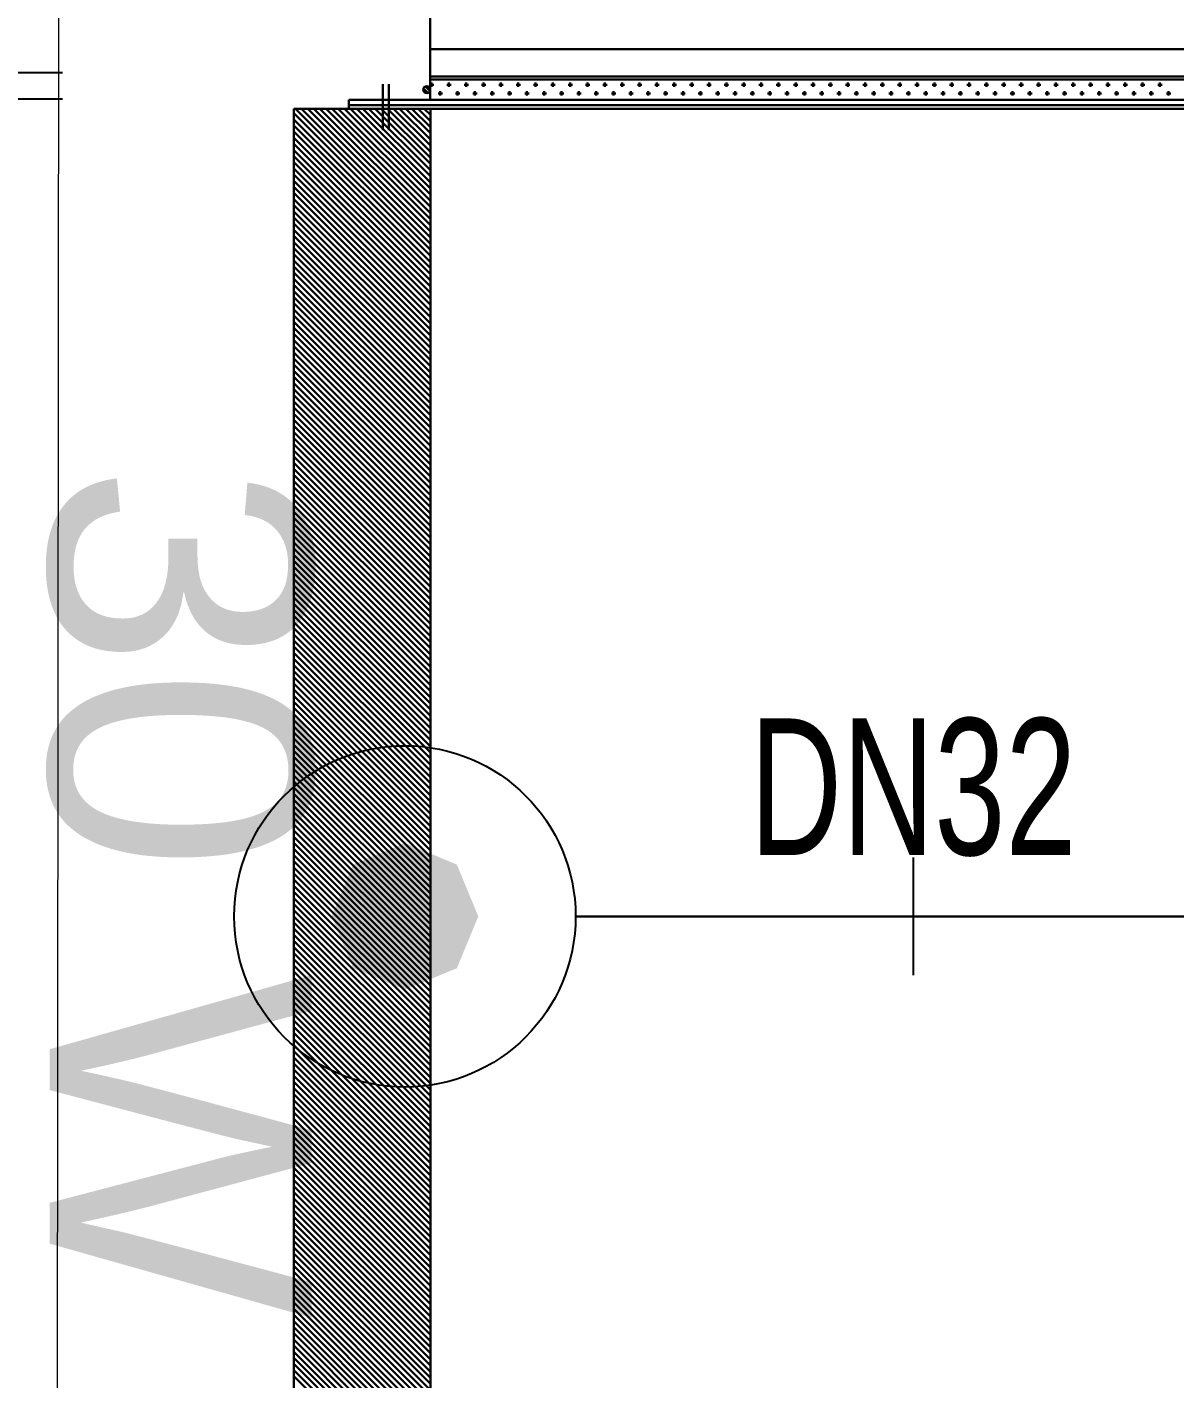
# Model space of a CAD drawing. Header units: millimetres. Extents: x -379292 to 1221486, y 92049 to 447512.
# Drawn here: x -157332 to -156491, y 212262 to 213252 of the extents above; entities that cross this region are included whole.
import ezdxf
from ezdxf.enums import TextEntityAlignment as Align

# ---------------------------------------------------------------- set-up
doc = ezdxf.new("R2010")
doc.units = ezdxf.units.MM
for name, color, linetype in [('-M-YNGN-BORUID', 7, 'Continuous'), ('-M-YNGN-BORUUZUN', 7, 'Continuous'), ('-M-YNGN-BORUYUK', 7, 'Continuous'), ('-M-YNGN-SPR-YUK', 7, 'Continuous'), ('-M-YNGN-ZON4-CAP-', 7, 'Continuous'), ('-M-YNGN-ZON4-SPR-', 7, 'Continuous'), ('08_LAMP', 4, 'Continuous')]:
    doc.layers.add(name, color=color, linetype=linetype)
doc.layers.add('-M-YNGN-SPR-CAPCIZGI', color=188, linetype='Continuous', plot=False)
for name, color, linetype, lineweight in [('-M-YNGN-ZON4', 3, 'SP', 30), ('_Systemair Ventilation Equipments', 7, 'Continuous', 30), ('Aironn-DEF', 7, 'Continuous', 0)]:
    doc.layers.add(name, color=color, linetype=linetype, lineweight=lineweight)
doc.styles.add('CIZGI', font='tahoma.ttf', dxfattribs={"width": 0.8, "oblique": 20})
doc.styles.add('HCAD', font='HCAD.SHX', dxfattribs={"width": 0.8, "height": 0.2})
doc.styles.add('PIPESIZE', font='hcad.shx', dxfattribs={"width": 0.8})
doc.styles.add('SPR-NOT', font='romans.shx')
doc.styles.add('YAZI-2', font='arial.ttf', dxfattribs={"height": 2})
doc.linetypes.add('SP', pattern='A,2,-0.1,["SP",CIZGI,S=0.14,R=0.2,X=0,Y=-0.07],-0.255', length=2.355)

# ---------------------------------------------------------------- blocks, each defined once
blk = doc.blocks.new('RSA 1250')
at = {"layer": '_Systemair Ventilation Equipments', "color": 8}
for p, q in [((12228.559, 3752.734), (12103.559, 3752.734)), ((12103.559, 3752.734), (12103.559, 3607.734)), ((12103.559, 3752.734), (12103.559, 3742.734)), ((12113.893, 3742.734), (12103.893, 3752.734)), ((12114.342, 3742.734), (12104.342, 3752.734)), ((12114.791, 3742.734), (12104.791, 3752.734)), ((12115.24, 3742.734), (12105.24, 3752.734)), ((12115.689, 3742.734), (12105.689, 3752.734)), ((12116.138, 3742.734), (12106.138, 3752.734)), ((12116.587, 3742.734), (12106.587, 3752.734)), ((12117.036, 3742.734), (12107.036, 3752.734)), ((12117.485, 3742.734), (12107.485, 3752.734)), ((12117.934, 3742.734), (12107.934, 3752.734)), ((12118.383, 3742.734), (12108.383, 3752.734)), ((12118.832, 3742.734), (12108.832, 3752.734)), ((12119.281, 3742.734), (12109.281, 3752.734)), ((12119.73, 3742.734), (12109.73, 3752.734)), ((12120.179, 3742.734), (12110.179, 3752.734)), ((12120.628, 3742.734), (12110.628, 3752.734)), ((12121.077, 3742.734), (12111.077, 3752.734)), ((12121.526, 3742.734), (12111.526, 3752.734)), ((12121.975, 3742.734), (12111.975, 3752.734)), ((12122.424, 3742.734), (12112.424, 3752.734)), ((12122.873, 3742.734), (12112.873, 3752.734)), ((12123.322, 3742.734), (12113.322, 3752.734)), ((12123.771, 3742.734), (12113.771, 3752.734)), ((12124.22, 3742.734), (12114.22, 3752.734)), ((12124.669, 3742.734), (12114.669, 3752.734)), ((12125.118, 3742.734), (12115.118, 3752.734)), ((12125.567, 3742.734), (12115.567, 3752.734)), ((12126.016, 3742.734), (12116.016, 3752.734)), ((12126.465, 3742.734), (12116.465, 3752.734)), ((12126.914, 3742.734), (12116.914, 3752.734)), ((12127.363, 3742.734), (12117.363, 3752.734)), ((12127.812, 3742.734), (12117.812, 3752.734)), ((12128.261, 3742.734), (12118.261, 3752.734)), ((12128.71, 3742.734), (12118.71, 3752.734)), ((12129.159, 3742.734), (12119.159, 3752.734)), ((12129.608, 3742.734), (12119.608, 3752.734)), ((12130.057, 3742.734), (12120.057, 3752.734)), ((12130.506, 3742.734), (12120.506, 3752.734)), ((12130.955, 3742.734), (12120.955, 3752.734)), ((12131.404, 3742.734), (12121.404, 3752.734)), ((12131.853, 3742.734), (12121.853, 3752.734)), ((12132.302, 3742.734), (12122.302, 3752.734)), ((12132.751, 3742.734), (12122.751, 3752.734)), ((12133.2, 3742.734), (12123.2, 3752.734)), ((12133.649, 3742.734), (12123.649, 3752.734)), ((12134.099, 3742.734), (12124.099, 3752.734)), ((12134.548, 3742.734), (12124.548, 3752.734)), ((12134.997, 3742.734), (12124.997, 3752.734)), ((12135.446, 3742.734), (12125.446, 3752.734)), ((12135.895, 3742.734), (12125.895, 3752.734)), ((12136.344, 3742.734), (12126.344, 3752.734)), ((12136.793, 3742.734), (12126.793, 3752.734)), ((12137.242, 3742.734), (12127.242, 3752.734)), ((12137.691, 3742.734), (12127.691, 3752.734)), ((12138.14, 3742.734), (12128.14, 3752.734)), ((12138.589, 3742.734), (12128.589, 3752.734)), ((12139.038, 3742.734), (12129.038, 3752.734)), ((12139.487, 3742.734), (12129.487, 3752.734)), ((12139.936, 3742.734), (12129.936, 3752.734)), ((12140.385, 3742.734), (12130.385, 3752.734)), ((12140.834, 3742.734), (12130.834, 3752.734)), ((12141.283, 3742.734), (12131.283, 3752.734)), ((12141.732, 3742.734), (12131.732, 3752.734)), ((12142.181, 3742.734), (12132.181, 3752.734)), ((12142.63, 3742.734), (12132.63, 3752.734)), ((12143.079, 3742.734), (12133.079, 3752.734)), ((12143.528, 3742.734), (12133.528, 3752.734)), ((12143.977, 3742.734), (12133.977, 3752.734)), ((12144.426, 3742.734), (12134.426, 3752.734)), ((12144.875, 3742.734), (12134.875, 3752.734)), ((12145.324, 3742.734), (12135.324, 3752.734)), ((12145.773, 3742.734), (12135.773, 3752.734)), ((12146.222, 3742.734), (12136.222, 3752.734)), ((12146.671, 3742.734), (12136.671, 3752.734)), ((12147.12, 3742.734), (12137.12, 3752.734)), ((12147.569, 3742.734), (12137.569, 3752.734)), ((12148.018, 3742.734), (12138.018, 3752.734)), ((12148.467, 3742.734), (12138.467, 3752.734)), ((12148.916, 3742.734), (12138.916, 3752.734)), ((12149.365, 3742.734), (12139.365, 3752.734)), ((12149.814, 3742.734), (12139.814, 3752.734)), ((12150.263, 3742.734), (12140.263, 3752.734)), ((12150.712, 3742.734), (12140.712, 3752.734)), ((12151.161, 3742.734), (12141.161, 3752.734)), ((12151.61, 3742.734), (12141.61, 3752.734)), ((12152.059, 3742.734), (12142.059, 3752.734)), ((12152.508, 3742.734), (12142.508, 3752.734)), ((12152.957, 3742.734), (12142.957, 3752.734)), ((12153.406, 3742.734), (12143.406, 3752.734)), ((12153.855, 3742.734), (12143.855, 3752.734)), ((12154.304, 3742.734), (12144.304, 3752.734)), ((12154.753, 3742.734), (12144.753, 3752.734)), ((12155.202, 3742.734), (12145.202, 3752.734)), ((12155.651, 3742.734), (12145.651, 3752.734)), ((12156.1, 3742.734), (12146.1, 3752.734)), ((12156.549, 3742.734), (12146.549, 3752.734)), ((12156.998, 3742.734), (12146.998, 3752.734)), ((12157.447, 3742.734), (12147.447, 3752.734)), ((12157.896, 3742.734), (12147.896, 3752.734)), ((12158.345, 3742.734), (12148.345, 3752.734)), ((12158.794, 3742.734), (12148.794, 3752.734)), ((12159.243, 3742.734), (12149.243, 3752.734)), ((12159.692, 3742.734), (12149.692, 3752.734)), ((12160.141, 3742.734), (12150.141, 3752.734)), ((12160.59, 3742.734), (12150.59, 3752.734)), ((12161.039, 3742.734), (12151.039, 3752.734)), ((12161.488, 3742.734), (12151.488, 3752.734)), ((12161.937, 3742.734), (12151.937, 3752.734)), ((12162.386, 3742.734), (12152.386, 3752.734)), ((12162.835, 3742.734), (12152.835, 3752.734)), ((12163.284, 3742.734), (12153.284, 3752.734)), ((12163.733, 3742.734), (12153.733, 3752.734)), ((12164.182, 3742.734), (12154.182, 3752.734)), ((12164.631, 3742.734), (12154.631, 3752.734)), ((12165.08, 3742.734), (12155.08, 3752.734)), ((12165.529, 3742.734), (12155.529, 3752.734)), ((12165.978, 3742.734), (12155.978, 3752.734)), ((12166.427, 3742.734), (12156.427, 3752.734)), ((12166.876, 3742.734), (12156.876, 3752.734)), ((12167.325, 3742.734), (12157.325, 3752.734)), ((12167.774, 3742.734), (12157.774, 3752.734)), ((12168.223, 3742.734), (12158.223, 3752.734)), ((12168.672, 3742.734), (12158.672, 3752.734)), ((12169.121, 3742.734), (12159.121, 3752.734)), ((12169.571, 3742.734), (12159.571, 3752.734)), ((12170.02, 3742.734), (12160.02, 3752.734)), ((12170.469, 3742.734), (12160.469, 3752.734)), ((12170.918, 3742.734), (12160.918, 3752.734)), ((12171.367, 3742.734), (12161.367, 3752.734)), ((12171.816, 3742.734), (12161.816, 3752.734)), ((12172.265, 3742.734), (12162.265, 3752.734)), ((12172.714, 3742.734), (12162.714, 3752.734)), ((12173.163, 3742.734), (12163.163, 3752.734)), ((12173.612, 3742.734), (12163.612, 3752.734)), ((12174.061, 3742.734), (12164.061, 3752.734)), ((12174.51, 3742.734), (12164.51, 3752.734)), ((12174.959, 3742.734), (12164.959, 3752.734)), ((12175.408, 3742.734), (12165.408, 3752.734)), ((12175.857, 3742.734), (12165.857, 3752.734)), ((12176.306, 3742.734), (12166.306, 3752.734)), ((12176.755, 3742.734), (12166.755, 3752.734)), ((12177.204, 3742.734), (12167.204, 3752.734)), ((12177.653, 3742.734), (12167.653, 3752.734)), ((12178.102, 3742.734), (12168.102, 3752.734)), ((12178.551, 3742.734), (12168.551, 3752.734)), ((12179, 3742.734), (12169, 3752.734)), ((12179.449, 3742.734), (12169.449, 3752.734)), ((12179.898, 3742.734), (12169.898, 3752.734)), ((12180.347, 3742.734), (12170.347, 3752.734)), ((12180.796, 3742.734), (12170.796, 3752.734)), ((12181.245, 3742.734), (12171.245, 3752.734)), ((12181.694, 3742.734), (12171.694, 3752.734)), ((12182.143, 3742.734), (12172.143, 3752.734)), ((12182.592, 3742.734), (12172.592, 3752.734)), ((12183.041, 3742.734), (12173.041, 3752.734)), ((12183.49, 3742.734), (12173.49, 3752.734)), ((12183.939, 3742.734), (12173.939, 3752.734)), ((12184.388, 3742.734), (12174.388, 3752.734)), ((12184.837, 3742.734), (12174.837, 3752.734)), ((12185.286, 3742.734), (12175.286, 3752.734)), ((12185.735, 3742.734), (12175.735, 3752.734)), ((12186.184, 3742.734), (12176.184, 3752.734)), ((12186.633, 3742.734), (12176.633, 3752.734)), ((12187.082, 3742.734), (12177.082, 3752.734)), ((12187.531, 3742.734), (12177.531, 3752.734)), ((12187.98, 3742.734), (12177.98, 3752.734)), ((12188.429, 3742.734), (12178.429, 3752.734)), ((12188.878, 3742.734), (12178.878, 3752.734)), ((12189.327, 3742.734), (12179.327, 3752.734)), ((12189.776, 3742.734), (12179.776, 3752.734)), ((12190.225, 3742.734), (12180.225, 3752.734)), ((12190.674, 3742.734), (12180.674, 3752.734)), ((12191.123, 3742.734), (12181.123, 3752.734)), ((12191.572, 3742.734), (12181.572, 3752.734)), ((12192.021, 3742.734), (12182.021, 3752.734)), ((12192.47, 3742.734), (12182.47, 3752.734)), ((12192.919, 3742.734), (12182.919, 3752.734)), ((12193.368, 3742.734), (12183.368, 3752.734)), ((12193.817, 3742.734), (12183.817, 3752.734)), ((12194.266, 3742.734), (12184.266, 3752.734)), ((12194.715, 3742.734), (12184.715, 3752.734)), ((12195.164, 3742.734), (12185.164, 3752.734)), ((12195.613, 3742.734), (12185.613, 3752.734)), ((12196.062, 3742.734), (12186.062, 3752.734)), ((12196.511, 3742.734), (12186.511, 3752.734)), ((12196.96, 3742.734), (12186.96, 3752.734)), ((12197.409, 3742.734), (12187.409, 3752.734)), ((12197.858, 3742.734), (12187.858, 3752.734)), ((12198.307, 3742.734), (12188.307, 3752.734)), ((12198.756, 3742.734), (12188.756, 3752.734)), ((12199.205, 3742.734), (12189.205, 3752.734)), ((12199.654, 3742.734), (12189.654, 3752.734)), ((12200.103, 3742.734), (12190.103, 3752.734)), ((12200.552, 3742.734), (12190.552, 3752.734)), ((12201.001, 3742.734), (12191.001, 3752.734)), ((12201.45, 3742.734), (12191.45, 3752.734)), ((12201.899, 3742.734), (12191.899, 3752.734)), ((12202.348, 3742.734), (12192.348, 3752.734)), ((12202.797, 3742.734), (12192.797, 3752.734)), ((12203.246, 3742.734), (12193.246, 3752.734)), ((12203.695, 3742.734), (12193.695, 3752.734)), ((12204.144, 3742.734), (12194.144, 3752.734)), ((12204.594, 3742.734), (12194.594, 3752.734)), ((12205.043, 3742.734), (12195.043, 3752.734)), ((12205.492, 3742.734), (12195.492, 3752.734)), ((12205.941, 3742.734), (12195.941, 3752.734)), ((12206.39, 3742.734), (12196.39, 3752.734)), ((12113.444, 3742.734), (12103.559, 3752.619)), ((12112.995, 3742.734), (12103.559, 3752.169)), ((12112.546, 3742.734), (12103.559, 3751.72)), ((12112.097, 3742.734), (12103.559, 3751.271)), ((12111.648, 3742.734), (12103.559, 3750.822)), ((12111.199, 3742.734), (12103.559, 3750.373)), ((12110.75, 3742.734), (12103.559, 3749.924)), ((12110.301, 3742.734), (12103.559, 3749.475)), ((12109.852, 3742.734), (12103.559, 3749.026)), ((12109.403, 3742.734), (12103.559, 3748.577)), ((12108.954, 3742.734), (12103.559, 3748.128)), ((12108.505, 3742.734), (12103.559, 3747.679)), ((12108.056, 3742.734), (12103.559, 3747.23)), ((12107.607, 3742.734), (12103.559, 3746.781)), ((12107.158, 3742.734), (12103.559, 3746.332)), ((12106.709, 3742.734), (12103.559, 3745.883)), ((12106.26, 3742.734), (12103.559, 3745.434)), ((12105.811, 3742.734), (12103.559, 3744.985)), ((12105.362, 3742.734), (12103.559, 3744.536)), ((12104.913, 3742.734), (12103.559, 3744.087)), ((12104.464, 3742.734), (12103.559, 3743.638)), ((12104.015, 3742.734), (12103.559, 3743.189)), ((12103.566, 3742.734), (12103.559, 3742.74)), ((12103.559, 3742.734), (12228.559, 3742.734))]:
    blk.add_line(p, q, dxfattribs=at)
blk = doc.blocks.new('EVH 1250')
at = {"layer": '_Systemair Ventilation Equipments', "color": 8}
for p, q in [((12321.979, 3611.709), (12321.979, 3748.709)), ((12321.979, 3748.709), (12322.629, 3748.709)), ((12322.379, 3748.709), (12322.379, 3611.709)), ((12322.629, 3748.709), (12322.629, 3611.709)), ((12324.204, 3746.209), (12320.835, 3746.209)), ((12324.204, 3745.771), (12320.835, 3745.771)), ((12320.997, 3743.093), (12321.321, 3742.769)), ((12321.138, 3743.235), (12321.462, 3742.91)), ((12321.979, 3742.752), (12307.879, 3742.752)), ((12318.279, 3617.752), (12318.279, 3742.752)), ((12320.279, 3617.752), (12320.279, 3742.752)), ((12320.479, 3617.752), (12320.479, 3742.752)), ((12321.979, 3742.752), (12320.529, 3742.752)), ((12320.712, 3742.648), (12321.03, 3742.648)), ((12320.871, 3742.489), (12320.871, 3742.752)), ((12321.347, 3742.013), (12321.665, 3742.013)), ((12321.506, 3741.854), (12321.506, 3742.172)), ((12320.712, 3741.378), (12321.03, 3741.378)), ((12320.871, 3741.219), (12320.871, 3741.537)), ((12321.506, 3740.584), (12321.506, 3740.902)), ((12320.712, 3740.108), (12321.03, 3740.108)), ((12320.871, 3739.949), (12320.871, 3740.267)), ((12321.347, 3740.743), (12321.665, 3740.743)), ((12320.712, 3738.838), (12321.03, 3738.838)), ((12320.871, 3738.679), (12320.871, 3738.997)), ((12321.347, 3739.473), (12321.665, 3739.473)), ((12321.506, 3739.314), (12321.506, 3739.632)), ((12321.347, 3738.203), (12321.665, 3738.203)), ((12321.506, 3738.044), (12321.506, 3738.362)), ((12320.712, 3737.568), (12321.03, 3737.568)), ((12320.871, 3737.409), (12320.871, 3737.727)), ((12321.347, 3736.933), (12321.665, 3736.933)), ((12321.506, 3736.774), (12321.506, 3737.092)), ((12320.712, 3736.298), (12321.03, 3736.298)), ((12320.871, 3736.139), (12320.871, 3736.457)), ((12320.712, 3735.028), (12321.03, 3735.028)), ((12320.871, 3734.869), (12320.871, 3735.187)), ((12321.347, 3735.663), (12321.665, 3735.663)), ((12321.506, 3735.504), (12321.506, 3735.822)), ((12320.871, 3733.599), (12320.871, 3733.917)), ((12321.347, 3734.393), (12321.665, 3734.393)), ((12321.506, 3734.234), (12321.506, 3734.552)), ((12320.712, 3733.758), (12321.03, 3733.758)), ((12321.347, 3733.123), (12321.665, 3733.123)), ((12321.506, 3732.964), (12321.506, 3733.282)), ((12320.712, 3732.488), (12321.03, 3732.488)), ((12320.871, 3732.329), (12320.871, 3732.647)), ((12321.506, 3731.694), (12321.506, 3732.012)), ((12321.982, 3732.488), (12321.983, 3732.488)), ((12320.712, 3731.218), (12321.03, 3731.218)), ((12320.871, 3731.059), (12320.871, 3731.377)), ((12321.347, 3731.853), (12321.665, 3731.853)), ((12321.982, 3731.218), (12321.983, 3731.218)), ((12320.712, 3729.948), (12321.03, 3729.948)), ((12320.871, 3729.789), (12320.871, 3730.107)), ((12321.347, 3730.583), (12321.665, 3730.583)), ((12321.506, 3730.424), (12321.506, 3730.742)), ((12321.982, 3729.948), (12321.984, 3729.948)), ((12321.347, 3729.313), (12321.665, 3729.313)), ((12321.506, 3729.154), (12321.506, 3729.472)), ((12320.712, 3728.678), (12321.03, 3728.678)), ((12320.871, 3728.519), (12320.871, 3728.837)), ((12321.347, 3728.043), (12321.665, 3728.043)), ((12321.506, 3727.884), (12321.506, 3728.202)), ((12321.982, 3728.678), (12321.984, 3728.678)), ((12320.712, 3727.408), (12321.03, 3727.408)), ((12320.871, 3727.249), (12320.871, 3727.567)), ((12321.982, 3727.408), (12321.984, 3727.408)), ((12320.712, 3726.138), (12321.03, 3726.138)), ((12320.871, 3725.979), (12320.871, 3726.297)), ((12321.347, 3726.773), (12321.665, 3726.773)), ((12321.506, 3726.614), (12321.506, 3726.932)), ((12321.982, 3726.138), (12321.985, 3726.138)), ((12320.871, 3724.709), (12320.871, 3725.027)), ((12321.347, 3725.503), (12321.665, 3725.503)), ((12321.506, 3725.344), (12321.506, 3725.662)), ((12320.712, 3724.868), (12321.03, 3724.868)), ((12321.347, 3724.233), (12321.665, 3724.233)), ((12321.506, 3724.074), (12321.506, 3724.392)), ((12321.982, 3724.868), (12321.985, 3724.868)), ((12320.712, 3723.598), (12321.03, 3723.598)), ((12320.871, 3723.439), (12320.871, 3723.757)), ((12321.506, 3722.804), (12321.506, 3723.122)), ((12321.982, 3723.598), (12321.986, 3723.598)), ((12320.712, 3722.328), (12321.03, 3722.328)), ((12320.871, 3722.169), (12320.871, 3722.487)), ((12321.347, 3722.963), (12321.665, 3722.963)), ((12321.982, 3722.328), (12321.986, 3722.328)), ((12320.712, 3721.058), (12321.03, 3721.058)), ((12320.871, 3720.899), (12320.871, 3721.217)), ((12321.347, 3721.693), (12321.665, 3721.693)), ((12321.506, 3721.534), (12321.506, 3721.852)), ((12321.982, 3721.058), (12321.987, 3721.058)), ((12321.347, 3720.423), (12321.665, 3720.423)), ((12321.506, 3720.264), (12321.506, 3720.582)), ((12320.712, 3719.788), (12321.03, 3719.788)), ((12320.871, 3719.629), (12320.871, 3719.947)), ((12321.347, 3719.153), (12321.665, 3719.153)), ((12321.506, 3718.994), (12321.506, 3719.312)), ((12321.982, 3719.788), (12321.987, 3719.788)), ((12320.712, 3718.518), (12321.03, 3718.518)), ((12320.871, 3718.359), (12320.871, 3718.677)), ((12321.506, 3717.724), (12321.506, 3718.042)), ((12321.982, 3718.518), (12321.987, 3718.518)), ((12320.712, 3717.248), (12321.03, 3717.248)), ((12320.871, 3717.089), (12320.871, 3717.407)), ((12321.347, 3717.883), (12321.665, 3717.883)), ((12321.982, 3717.248), (12321.988, 3717.248)), ((12320.871, 3715.819), (12320.871, 3716.137)), ((12321.347, 3716.613), (12321.665, 3716.613)), ((12321.506, 3716.454), (12321.506, 3716.772)), ((12320.712, 3715.978), (12321.03, 3715.978)), ((12321.347, 3715.343), (12321.665, 3715.343)), ((12321.506, 3715.184), (12321.506, 3715.502)), ((12321.982, 3715.978), (12321.988, 3715.978)), ((12320.712, 3714.708), (12321.03, 3714.708)), ((12320.871, 3714.549), (12320.871, 3714.867)), ((12321.506, 3713.914), (12321.506, 3714.232)), ((12321.982, 3714.708), (12321.989, 3714.708)), ((12320.712, 3713.438), (12321.03, 3713.438)), ((12320.871, 3713.279), (12320.871, 3713.597)), ((12321.347, 3714.073), (12321.665, 3714.073)), ((12321.982, 3713.438), (12321.989, 3713.438)), ((12320.712, 3712.168), (12321.03, 3712.168)), ((12320.871, 3712.009), (12320.871, 3712.327)), ((12321.347, 3712.803), (12321.665, 3712.803)), ((12321.506, 3712.644), (12321.506, 3712.962)), ((12321.982, 3712.168), (12321.99, 3712.168)), ((12321.347, 3711.533), (12321.665, 3711.533)), ((12321.506, 3711.374), (12321.506, 3711.692)), ((12320.712, 3710.898), (12321.03, 3710.898)), ((12320.871, 3710.739), (12320.871, 3711.057)), ((12321.347, 3710.263), (12321.665, 3710.263)), ((12321.506, 3710.104), (12321.506, 3710.422)), ((12321.982, 3710.898), (12321.99, 3710.898)), ((12320.712, 3709.628), (12321.03, 3709.628)), ((12320.871, 3709.469), (12320.871, 3709.787)), ((12321.506, 3708.834), (12321.506, 3709.152)), ((12321.982, 3709.628), (12321.99, 3709.628)), ((12320.712, 3708.358), (12321.03, 3708.358)), ((12320.871, 3708.199), (12320.871, 3708.517)), ((12321.347, 3708.993), (12321.665, 3708.993)), ((12321.982, 3708.358), (12321.991, 3708.358)), ((12320.871, 3706.929), (12320.871, 3707.247)), ((12321.347, 3707.723), (12321.665, 3707.723)), ((12321.506, 3707.564), (12321.506, 3707.882)), ((12320.712, 3707.088), (12321.03, 3707.088)), ((12321.347, 3706.453), (12321.665, 3706.453)), ((12321.506, 3706.294), (12321.506, 3706.612)), ((12321.982, 3707.088), (12321.991, 3707.088)), ((12320.712, 3705.818), (12321.03, 3705.818)), ((12320.871, 3705.659), (12320.871, 3705.977)), ((12321.347, 3705.183), (12321.665, 3705.183)), ((12321.506, 3705.024), (12321.506, 3705.342)), ((12321.982, 3705.818), (12321.992, 3705.818)), ((12320.712, 3704.548), (12321.03, 3704.548)), ((12320.871, 3704.389), (12320.871, 3704.707)), ((12321.982, 3704.548), (12321.992, 3704.548)), ((12320.712, 3703.278), (12321.03, 3703.278)), ((12320.871, 3703.119), (12320.871, 3703.437)), ((12321.347, 3703.913), (12321.665, 3703.913)), ((12321.506, 3703.754), (12321.506, 3704.072)), ((12321.982, 3703.278), (12321.993, 3703.278)), ((12321.347, 3702.643), (12321.665, 3702.643)), ((12321.506, 3702.484), (12321.506, 3702.802)), ((12320.712, 3702.008), (12321.03, 3702.008)), ((12320.871, 3701.849), (12320.871, 3702.167)), ((12321.347, 3701.373), (12321.665, 3701.373)), ((12321.506, 3701.214), (12321.506, 3701.532)), ((12321.982, 3702.008), (12321.993, 3702.008)), ((12320.712, 3700.738), (12321.03, 3700.738)), ((12320.871, 3700.579), (12320.871, 3700.897)), ((12321.506, 3699.944), (12321.506, 3700.262)), ((12321.982, 3700.738), (12321.994, 3700.738)), ((12320.712, 3699.468), (12321.03, 3699.468)), ((12320.871, 3699.309), (12320.871, 3699.627)), ((12321.347, 3700.103), (12321.665, 3700.103)), ((12321.982, 3699.468), (12321.994, 3699.468)), ((12320.871, 3698.039), (12320.871, 3698.357)), ((12321.347, 3698.833), (12321.665, 3698.833)), ((12321.506, 3698.674), (12321.506, 3698.992)), ((12320.712, 3698.198), (12321.03, 3698.198)), ((12321.347, 3697.563), (12321.665, 3697.563)), ((12321.506, 3697.404), (12321.506, 3697.722)), ((12321.982, 3698.198), (12321.994, 3698.198)), ((12320.712, 3696.928), (12321.03, 3696.928)), ((12320.871, 3696.769), (12320.871, 3697.087)), ((12321.347, 3696.293), (12321.665, 3696.293)), ((12321.506, 3696.134), (12321.506, 3696.452)), ((12321.982, 3696.928), (12321.995, 3696.928)), ((12320.712, 3695.658), (12321.03, 3695.658)), ((12320.871, 3695.499), (12320.871, 3695.817)), ((12321.982, 3695.658), (12321.995, 3695.658)), ((12320.712, 3694.388), (12321.03, 3694.388)), ((12320.871, 3694.229), (12320.871, 3694.547)), ((12321.347, 3695.023), (12321.665, 3695.023)), ((12321.506, 3694.864), (12321.506, 3695.182)), ((12321.982, 3694.388), (12321.996, 3694.388)), ((12321.347, 3693.753), (12321.665, 3693.753)), ((12321.506, 3693.594), (12321.506, 3693.912)), ((12320.712, 3693.118), (12321.03, 3693.118)), ((12320.871, 3692.959), (12320.871, 3693.277)), ((12321.347, 3692.483), (12321.665, 3692.483)), ((12321.506, 3692.324), (12321.506, 3692.642)), ((12321.982, 3693.118), (12321.996, 3693.118)), ((12320.712, 3691.848), (12321.03, 3691.848)), ((12320.871, 3691.689), (12320.871, 3692.007)), ((12321.506, 3691.054), (12321.506, 3691.372)), ((12321.982, 3691.848), (12321.997, 3691.848)), ((12320.712, 3690.578), (12321.03, 3690.578)), ((12320.871, 3690.419), (12320.871, 3690.737)), ((12321.347, 3691.213), (12321.665, 3691.213)), ((12321.982, 3690.578), (12321.997, 3690.578)), ((12320.871, 3689.149), (12320.871, 3689.467)), ((12321.347, 3689.943), (12321.665, 3689.943)), ((12321.506, 3689.784), (12321.506, 3690.102)), ((12320.712, 3689.308), (12321.03, 3689.308)), ((12321.347, 3688.673), (12321.665, 3688.673)), ((12321.506, 3688.514), (12321.506, 3688.832)), ((12321.982, 3689.308), (12321.997, 3689.308))]:
    blk.add_line(p, q, dxfattribs=at)
blk.add_circle((12321.229, 3743.002), 0.25, dxfattribs=at)
blk = doc.blocks.new('OtoParkBodrumKatMimari')
at = {"layer": '_Systemair Ventilation Equipments', "xscale": -10, "yscale": 10, "zscale": 10, "rotation": 89.99999999999997}
blk.add_blockref('EVH 1250', (126745.98, 235599.79), dxfattribs=at)
at = {"layer": '_Systemair Ventilation Equipments', "color": 8, "xscale": -10, "yscale": 10, "zscale": 10, "rotation": 89.99999999999997}
blk.add_blockref('RSA 1250', (126745.98, 233409.09), dxfattribs=at)
blk = doc.blocks.new('SP-C-UP-12')
at = {"ltscale": 10}
blk.add_line((0, 0), (0, 0), dxfattribs=at)
at = {"color": 1, "linetype": 'Continuous'}
blk.add_circle((0, 0), 12.5, dxfattribs=at)
at = {"ltscale": 10}
for points in [[(-5.373, 0), (-3.799, 3.799), (-3.799, -3.799), (0, 5.373)], [(-3.799, -3.799), (0, 5.373), (0, -5.373), (3.799, 3.799)], [(0, -5.373), (3.799, 3.799), (3.799, -3.799), (5.373, 0)]]:
    blk.add_solid(points, dxfattribs=at)
at = {"layer": '-M-YNGN-SPR-YUK', "style": 'SPR-NOT', "width": 0.5, "flags": 9}
for tag, p in [('YUK', (0, 17.767)), ('CAP', (0, 14.419)), ('TIP', (0.199, 10.777))]:
    blk.add_attdef(tag, text='', height=2.5, dxfattribs=at).set_placement(p, align=Align.MIDDLE_CENTER)
blk = doc.blocks.new('SPRKL100')
at = {"layer": '-M-YNGN-SPR-CAPCIZGI'}
blk.add_line((0, 0.4306), (0, -0.4306), dxfattribs=at)
at = {"layer": '-M-YNGN-BORUID', "color": 0, "style": 'HCAD', "width": 0.8, "flags": 1}
blk.add_attdef('DIC', text='', height=0.4, dxfattribs=at).set_placement((0, -1.6931), align=Align.CENTER)
at = {"layer": '-M-YNGN-BORUUZUN', "color": 0, "style": 'HCAD', "width": 0.7}
blk.add_attdef('BOY', text='', height=0.8, dxfattribs=at).set_placement((0, -1.08), align=Align.CENTER)
at = {"layer": '-M-YNGN-BORUYUK', "color": 6, "style": 'PIPESIZE', "width": 0.8}
blk.add_attdef('YUK', text='', height=0.5, dxfattribs=at).set_placement((0, 1.8662), align=Align.CENTER)
at = {"color": 0, "style": 'PIPESIZE', "width": 0.7}
blk.add_attdef('CAP', text='', height=1, dxfattribs=at).set_placement((0, 0.45), align=Align.CENTER)
blk = doc.blocks.new('A$C69E781E7')
at = {"layer": '-M-YNGN-ZON4', "ltscale": 500}
blk.add_line((-4713.396, -3210.075), (-4988.396, -3210.075), dxfattribs=at)
at = {"layer": '-M-YNGN-ZON4-CAP-'}
ref = blk.add_blockref('SPRKL100', (-4963.681, -3210.075), dxfattribs=dict(at, xscale=10, yscale=10, zscale=10))
ref.add_attrib('CAP', 'DN32', dxfattribs={"layer": '0', "color": 0, "height": 10, "style": 'PIPESIZE', "width": 0.7}).set_placement((-4963.681, -3205.575), align=Align.CENTER)
at = {"layer": '-M-YNGN-ZON4-SPR-'}
blk.add_blockref('SP-C-UP-12', (-5000.896, -3210.075), dxfattribs=at)
blk = doc.blocks.new('40 W SIVA ÜSTÜ ETANJ LED 50')
at = {"layer": '08_LAMP'}
for p, q in [((-625, -100), (-625, 100)), ((-605, -100), (-605, 100))]:
    blk.add_line(p, q, dxfattribs=at)
at = {"layer": '08_LAMP', "color": 2, "style": 'YAZI-2'}
blk.add_text('30 W', height=200, dxfattribs=at).set_placement((0, 90), align=Align.CENTER)
blk = doc.blocks.new('AIRONN DEF-2')
at = {"layer": 'Aironn-DEF', "color": 7, "linetype": 'Continuous', "lineweight": 15}
blk.add_line((4107.984, 5781.307), (4107.884, 5660.593), dxfattribs=at)

msp = doc.modelspace()

# ---------------------------------------------------------------- block references
at = {"color": 8}
msp.add_blockref('OtoParkBodrumKatMimari', (-246354.82, 100818.76), dxfattribs=at)

# ---------------------------------------------------------------- next in the draw order: block references
at = {"layer": '-M-YNGN-ZON4', "ltscale": 25, "xscale": 10, "yscale": 10, "zscale": 10}
msp.add_blockref('A$C69E781E7', (-107045.85, 244701.47), dxfattribs=at)
at = {"layer": '08_LAMP', "xscale": 0.96, "yscale": 0.96, "zscale": 0.96, "rotation": 270}
msp.add_blockref('40 W SIVA ÜSTÜ ETANJ LED 50', (-157401.47, 212618.76), dxfattribs=at)
at = {"layer": 'Aironn-DEF', "color": 0, "xscale": 10, "yscale": 10, "zscale": 10}
msp.add_blockref('AIRONN DEF-2', (-198388.44, 155473.46), dxfattribs=at)

doc.saveas('drawing.dxf')
